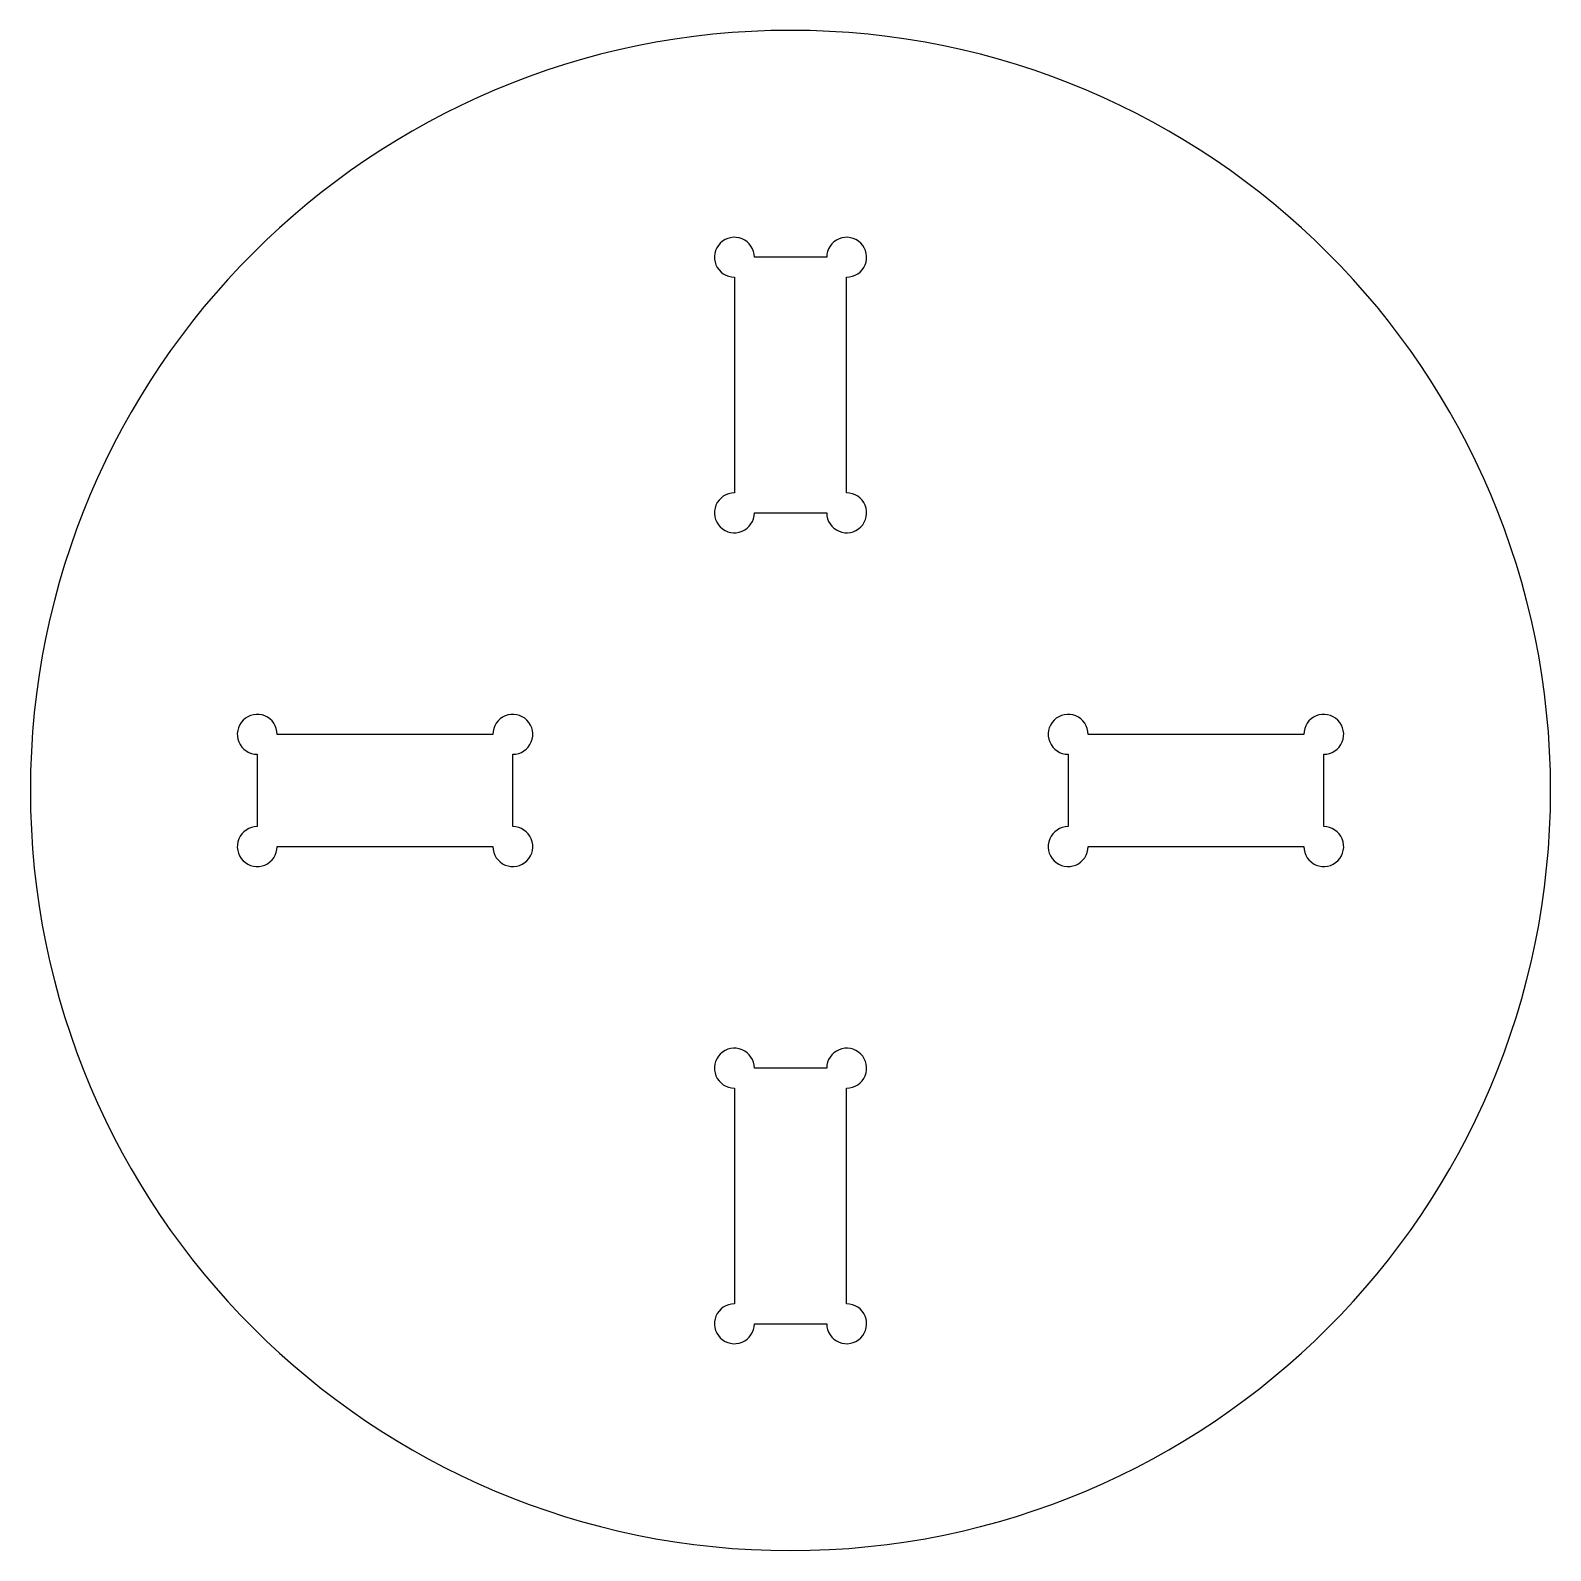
# Model space of a CAD drawing. Header units: millimetres. Extents: x 0 to 244, y 0 to 244.
import ezdxf

# ---------------------------------------------------------------- set-up
doc = ezdxf.new("R2010")
doc.units = ezdxf.units.MM
doc.layers.add('CUT', color=1, linetype='Continuous')

msp = doc.modelspace()

# ---------------------------------------------------------------- linework, layer by layer
at = {"layer": 'CUT'}
for points in [[(243.81, 121.91, 1), (0, 121.91, 1)], [(127.71, 166.43, 2.414214), (130.91, 169.63), (130.91, 204.23, 2.414214), (127.71, 207.43), (116.11, 207.43, 2.414214), (112.91, 204.23), (112.91, 169.63, 2.414214), (116.11, 166.43)], [(36.38, 116.11, 2.414214), (39.58, 112.91), (74.18, 112.91, 2.414214), (77.38, 116.11), (77.38, 127.71, 2.414214), (74.18, 130.91), (39.58, 130.91, 2.414214), (36.38, 127.71)], [(166.43, 116.11, 2.414214), (169.63, 112.91), (204.23, 112.91, 2.414214), (207.43, 116.11), (207.43, 127.71, 2.414214), (204.23, 130.91), (169.63, 130.91, 2.414214), (166.43, 127.71)], [(127.71, 36.38, 2.414214), (130.91, 39.58), (130.91, 74.18, 2.414214), (127.71, 77.38), (116.11, 77.38, 2.414214), (112.91, 74.18), (112.91, 39.58, 2.414214), (116.11, 36.38)]]:
    msp.add_lwpolyline(points, format="xyb", close=True, dxfattribs=at)

doc.saveas('drawing.dxf')
